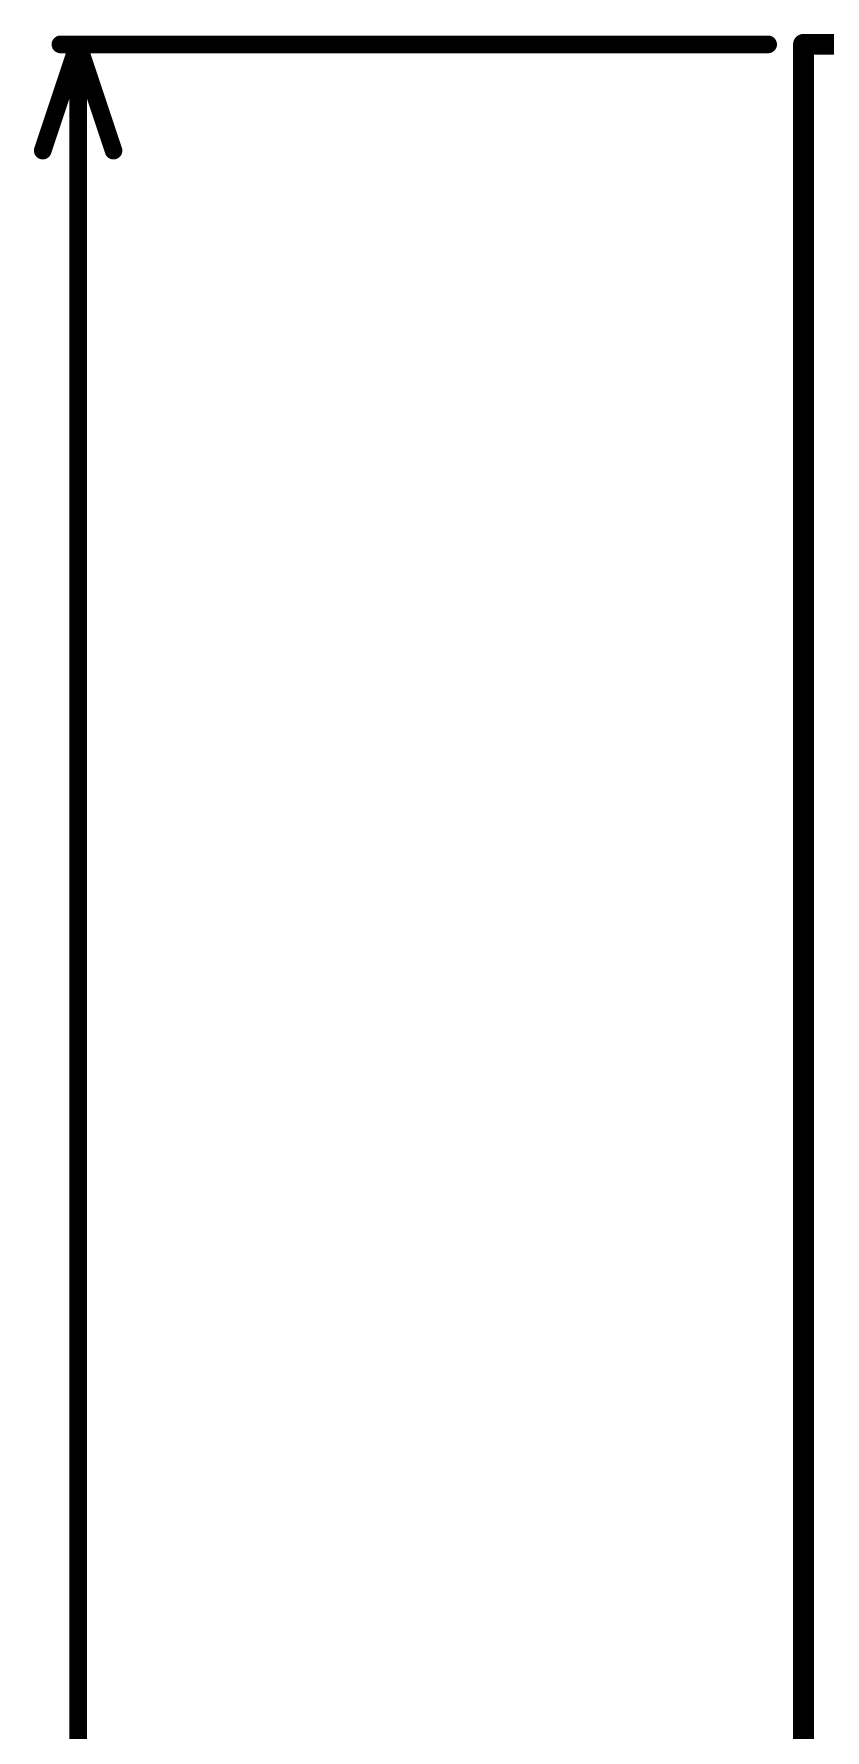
# Model space of a CAD drawing. Extents: x 0.11 to 5.41, y 1.37 to 6.94.
# Drawn here: x 1.575 to 2.022, y 5.983 to 6.941 of the extents above; entities that cross this region are included whole.
import ezdxf

# ---------------------------------------------------------------- set-up
doc = ezdxf.new("R2010")
doc.units = 0
doc.layers.add('KEEPOUTLAYER', color=6, linetype='CONTINUOUS')
doc.layers.add('MECHANICAL1', color=6, linetype='CONTINUOUS')

msp = doc.modelspace()

# ---------------------------------------------------------------- linework, layer by layer
at = {"layer": 'KEEPOUTLAYER', "const_width": 0.01181}
for points in [[(2.01, 3.01), (2.01, 6.935)], [(2.01, 6.935), (5.39291, 6.935)]]:
    msp.add_lwpolyline(points, dxfattribs=at)
at = {"layer": 'KEEPOUTLAYER', "const_width": 0.00591}
msp.add_lwpolyline([(2.00705, 6.935, 1), (2.01295, 6.935, 1)], format="xyb", close=True, dxfattribs=at)
msp.add_lwpolyline([(2.00705, 6.935, 1), (2.01295, 6.935, 1)], format="xyb", close=True, dxfattribs=at)
at = {"layer": 'MECHANICAL1', "const_width": 0.01}
for points in [[(1.58, 6.875), (1.6, 6.935)], [(1.59, 6.935), (1.99, 6.935)], [(1.6, 5.24241), (1.6, 6.935)], [(1.6, 6.935), (1.62, 6.875)]]:
    msp.add_lwpolyline(points, dxfattribs=at)
at = {"layer": 'MECHANICAL1', "const_width": 0.005}
for points in [[(1.5875, 6.935, 1), (1.5925, 6.935, 1)], [(1.5975, 6.935, 1), (1.6025, 6.935, 1)], [(1.5975, 6.935, 1), (1.6025, 6.935, 1)], [(1.5975, 6.935, 1), (1.6025, 6.935, 1)], [(1.9875, 6.935, 1), (1.9925, 6.935, 1)], [(1.5775, 6.875, 1), (1.5825, 6.875, 1)], [(1.6175, 6.875, 1), (1.6225, 6.875, 1)]]:
    msp.add_lwpolyline(points, format="xyb", close=True, dxfattribs=at)

doc.saveas('drawing.dxf')
